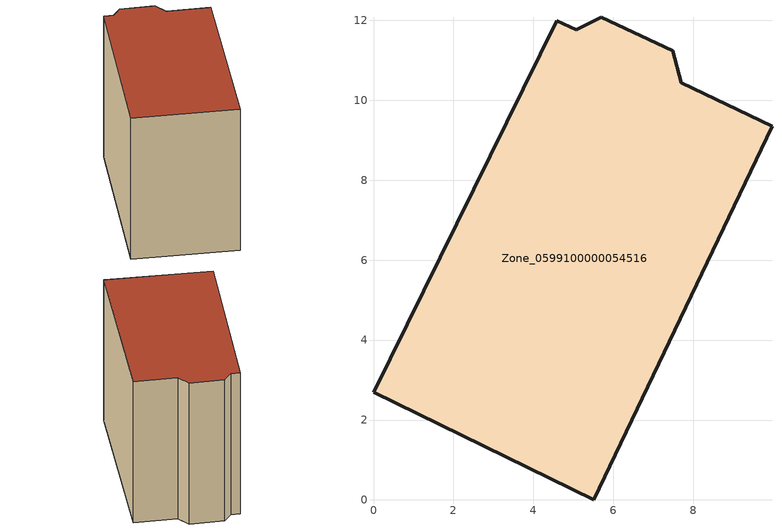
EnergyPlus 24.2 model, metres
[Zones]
Zone_0599100000054516
 floor ground (C_G): 9.97,9.36 5.51,0 0,2.69 4.58,11.99 5.07,11.76 5.7,12.08 7.49,11.24 7.7,10.44 z0
 wall outside (C_F): 5.51,0 9.97,9.36 7.7,10.44 7.49,11.24 5.7,12.08 5.07,11.76 4.58,11.99 0,2.69 5.51,0 z0:9.35
 roof outside (C_R): 5.07,11.76 4.58,11.99 0,2.69 5.51,0 9.97,9.36 7.7,10.44 7.49,11.24 5.7,12.08 z9.35
[BUILDING]
Pand.0599100000054516: North Axis=0; Terrain=City; Loads Convergence Tolerance Value=0.04; Temperature Convergence Tolerance Value=0.4; Solar Distribution=FullExterior; Maximum Number of Warmup Days=25; Minimum Number of Warmup Days=1
[Site:Location]
Rotterdam.The.Hague.AP_ZH_NLD Design_Conditions: Latitude=51.96; Longitude=4.45; Time Zone=1; Elevation=-4.5
[SITE:GROUNDTEMPERATURE:BUILDINGSURFACE]
18, 18, 18, 18, 18, 18, 18, 18, 18, 18, 18, 18
[MATERIAL] Thermal Absorptance=0.9; Solar Absorptance=0.7; Visible Absorptance=0.7
Name | Roughness | Thickness | Conductivity | Density | Specific Heat
G.TI.1946 | MediumSmooth | 0.15 | 1 | 540 | 1210
F.TI.1946 | Rough | 0.3 | 0.857143 | 1920 | 840
R.TI.1946 | MediumRough | 0.2 | 0.1 | 1500 | 1000
[CONSTRUCTION]
C_G: G.TI.1946
C_F: F.TI.1946
C_R: R.TI.1946
[ZONE]
Zone_0599100000054516: Type=1; Multiplier=1; Ceiling Height=Autocalculate; Volume=Autocalculate; Floor Area=autocalculate; Part of Total Floor Area=Yes
[ZONEINFILTRATION:DESIGNFLOWRATE]
Infil_Zone_0599100000054516: Zone or ZoneList or Space or SpaceList=Zone_0599100000054516; Schedule=AlwaysOn; Design Flow Rate Calculation Method=Flow/Area; Flow Rate per Floor Area=0.003; Constant Term Coefficient=1; Temperature Term Coefficient=0; Velocity Term Coefficient=0; Velocity Squared Term Coefficient=0
[HVACTEMPLATE:ZONE:IDEALLOADSAIRSYSTEM]
Zone_0599100000054516: Maximum Heating Supply Air Temperature=50; Minimum Cooling Supply Air Temperature=13; Maximum Heating Supply Air Humidity Ratio=0.0156; Minimum Cooling Supply Air Humidity Ratio=0.0077; Heating Limit=NoLimit; Cooling Limit=NoLimit; Dehumidification Control Type=ConstantSensibleHeatRatio; Cooling Sensible Heat Ratio=0.7; Dehumidification Setpoint=60; Humidification Control Type=None; Humidification Setpoint=30; Outdoor Air Method=None; Outdoor Air Flow Rate per Person=0.00944; Outdoor Air Flow Rate per Zone Floor Area=0; Outdoor Air Flow Rate per Zone=0; Demand Controlled Ventilation Type=None; Outdoor Air Economizer Type=NoEconomizer; Heat Recovery Type=None; Sensible Heat Recovery Effectiveness=0.7; Latent Heat Recovery Effectiveness=0.65
[ZONECONTROL:THERMOSTAT]
ThermostatControl_Zone_0599100000054516: Zone or ZoneList=Zone_0599100000054516; Control Type Schedule=DualSetpointControlType; Control 1=Thermostat_Zone_0599100000054516; Temperature Difference Between Cutout And Setpoint=0
[THERMOSTATSETPOINT:DUALSETPOINT]
Thermostat_Zone_0599100000054516: Heating Setpoint Temperature Schedule=HeatingSetpoint_Zone_0599100000054516; Cooling Setpoint Temperature Schedule=CoolingSetpoint_Zone_0599100000054516
[SCHEDULE:COMPACT]
HeatingSetpoint_Zone_0599100000054516: Through: 12/31, For: AllDays, Until: 24:00, 21
CoolingSetpoint_Zone_0599100000054516: Through: 12/31, For: AllDays, Until: 24:00, 24
DualSetpointControlType: Through: 12/31, For: AllDays, Until: 24:00, 4
AlwaysOn: Through: 12/31, For: AllDays, Until: 24:00, 1
